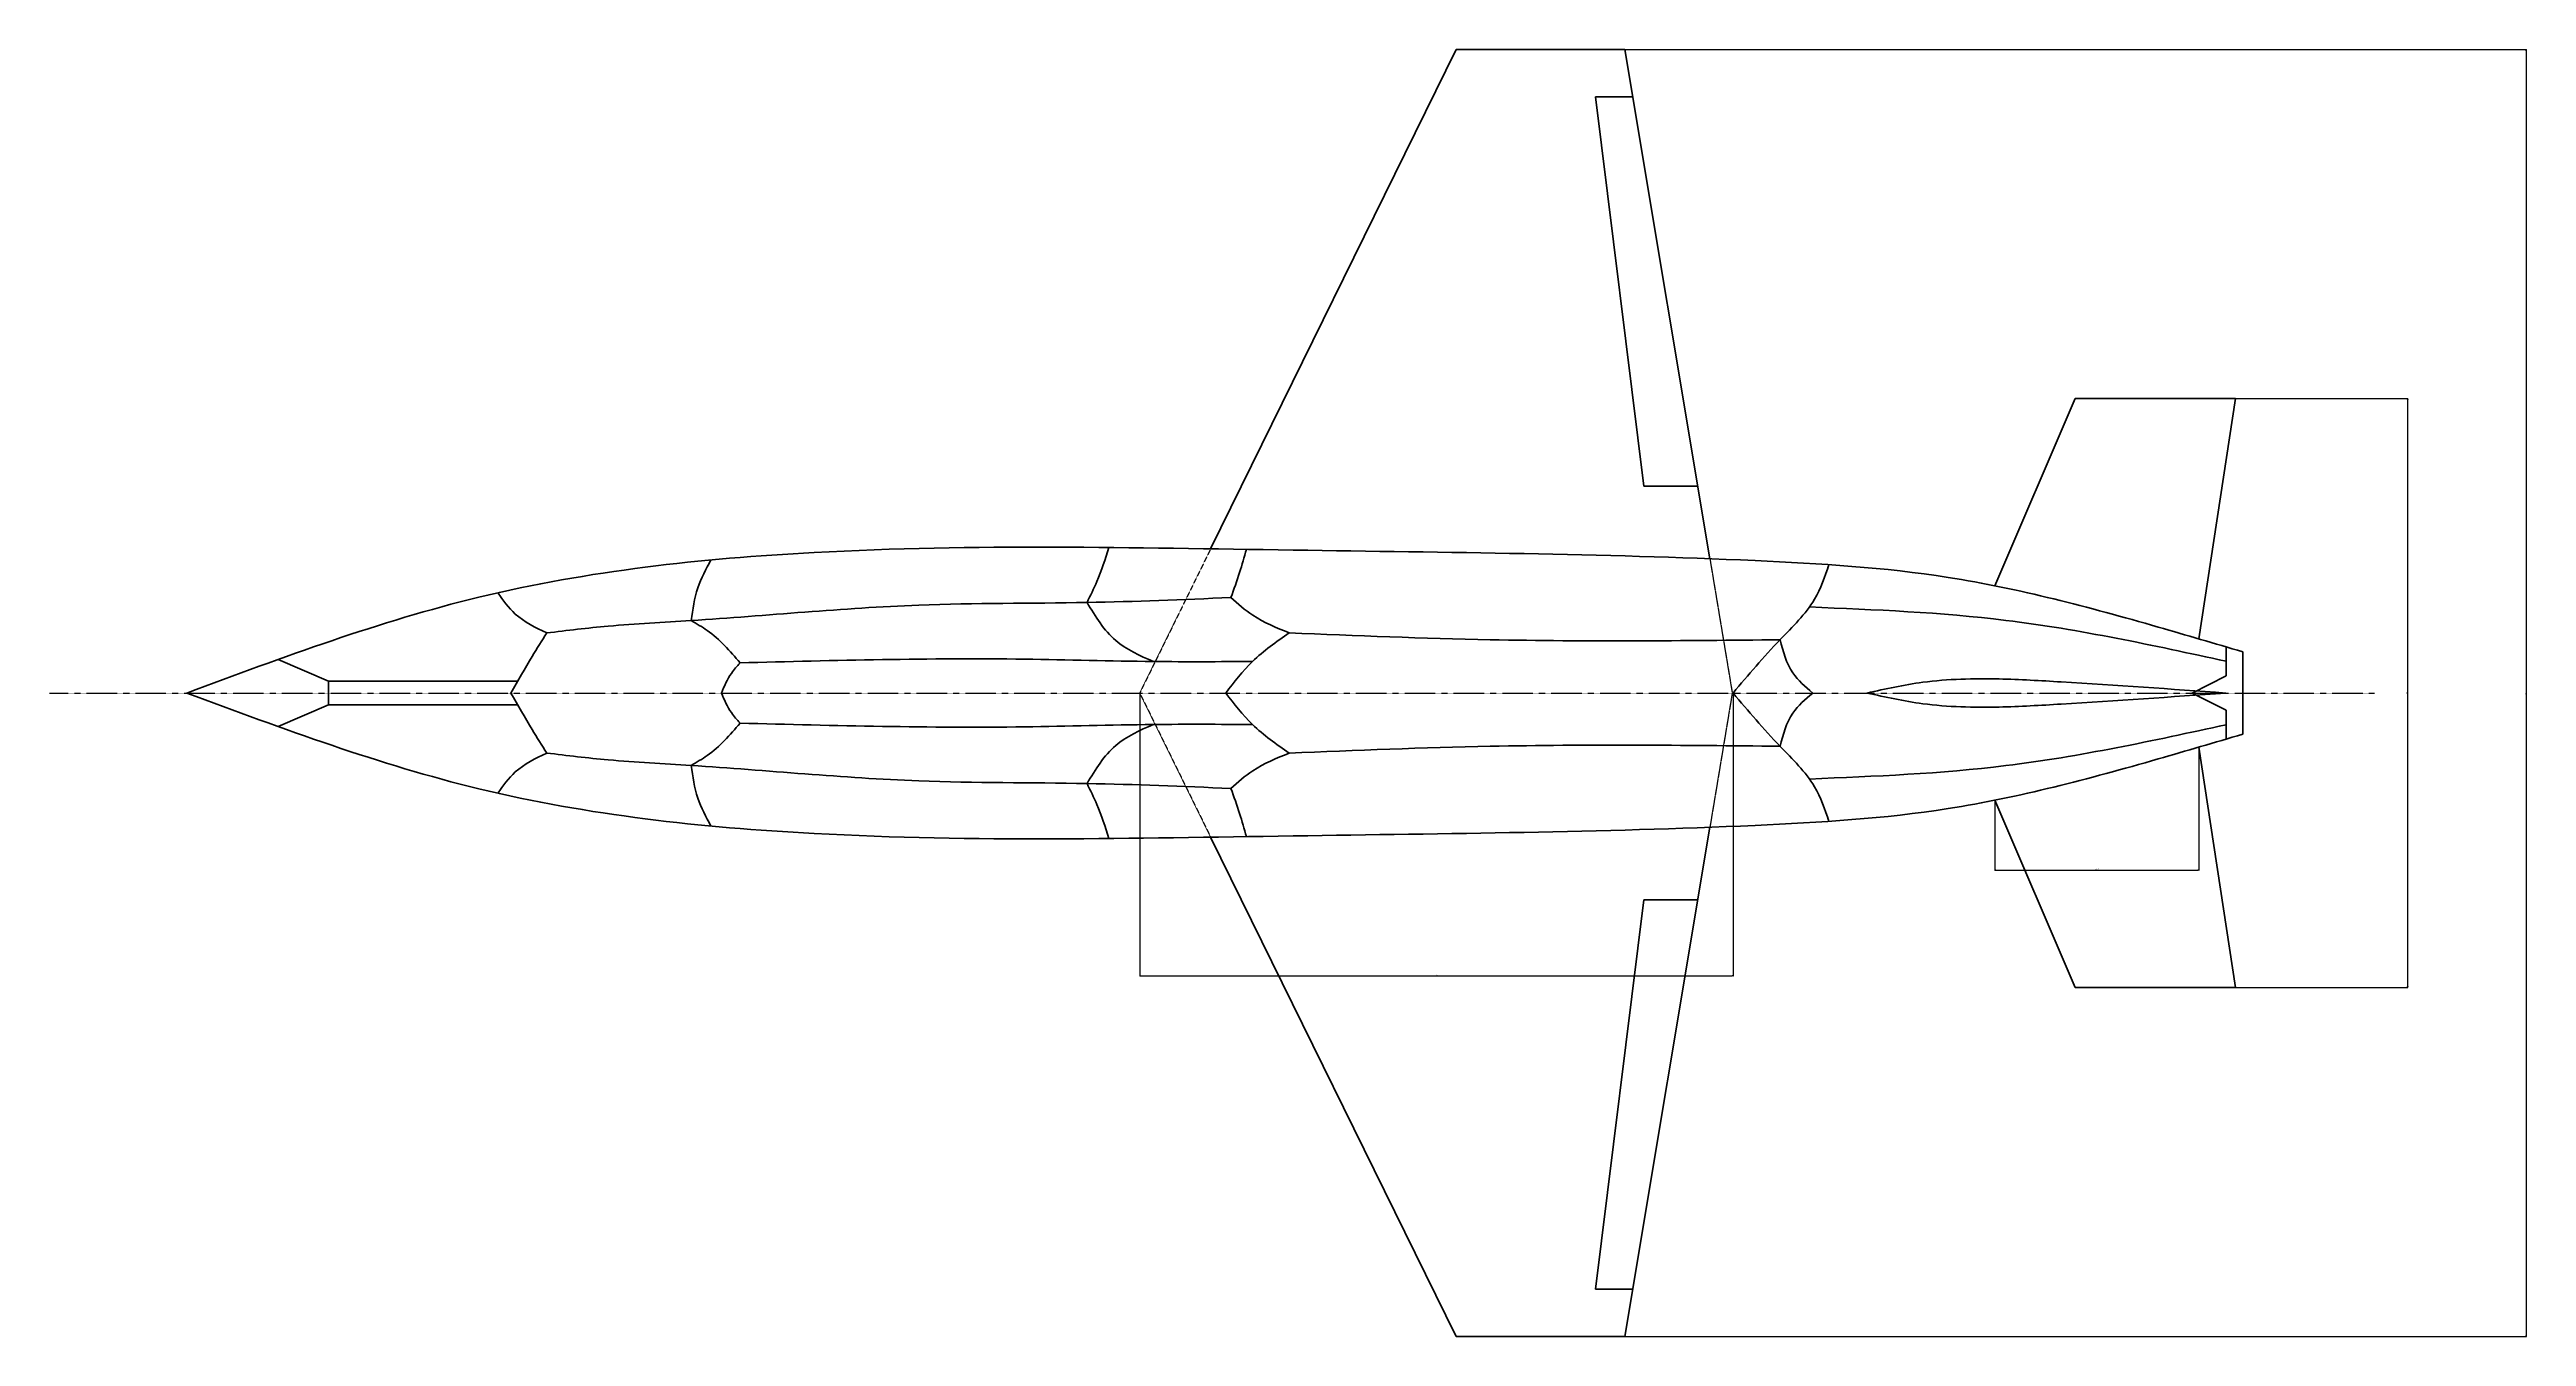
# Model space of a CAD drawing. Header units: millimetres. Extents: x -985956116104 to 1932156, y -552630487266 to 633586.
# Drawn here: x 38559 to 53319, y 10722 to 18395 of the extents above; entities that cross this region are included whole.
import ezdxf

# ---------------------------------------------------------------- set-up
doc = ezdxf.new("R2010")
doc.units = ezdxf.units.MM
doc.linetypes.add('CENTER', pattern=[2, 1.25, -0.25, 0.25, -0.25])
doc.linetypes.add('DASHED', pattern=[0.75, 0.5, -0.25])
for name, color, linetype, lineweight in [('_axes (Оси)', 6, 'CENTER', 30), ('_basic (Основной)', 4, 'Continuous', 60), ('_contour (Тонкий)', 7, 'Continuous', 30), ('_invisible (Невидимый)', 1, 'DASHED', 30)]:
    doc.layers.add(name, color=color, linetype=linetype, lineweight=lineweight)
doc.styles.add('ESKD', font='eskd.shx', dxfattribs={"oblique": 15, "height": 5})
doc.dimstyles.new('ESKD', dxfattribs={"dimtxt": 5, "dimasz": 5, "dimexe": 2, "dimexo": 0, "dimgap": 2, "dimtad": 1, "dimtoh": 1, "dimzin": 12, "dimdsep": 46, "dimtxsty": 'ESKD', "dimblk1": 'OPEN', "dimblk2": 'OPEN', "dimsah": 1, "dimcen": 5, "dimclrd": 256, "dimclre": 256, "dimclrt": 2, "dimadec": 0, "dimazin": 0, "dimtfac": 1, "dimtmove": 0, "dimatfit": 3, "dimldrblk": 'OPEN', "dimfxl": 1, "dimtolj": 1, "dimtzin": 12, "dimlwd": -1, "dimlwe": -1, "dimarcsym": 0})

# ---------------------------------------------------------------- blocks, each defined once
blk = doc.blocks.new('_OPEN')
at = {"color": 0, "linetype": 'ByBlock'}
for p, q in [((-1, 0.2), (0, 0)), ((0, 0), (-1, -0.2)), ((0, 0), (-1, 0))]:
    blk.add_line(p, q, dxfattribs=at)
blk = doc.blocks.new('*D45')
at = {"layer": '_contour (Тонкий)', "transparency": 16777216}
for p, q in [((47947, 18395), (53319, 18395)), ((53317, 18390), (53317, 10727)), ((47947, 10722), (53319, 10722))]:
    blk.add_line(p, q, dxfattribs=at)
at = {"layer": 'Defpoints', "color": 0, "transparency": 16777216}
for p in [(47947, 18395), (47947, 10722), (53317, 10722)]:
    blk.add_point(p, dxfattribs=at)
at = {"layer": '_contour (Тонкий)', "transparency": 16777216, "xscale": 5, "yscale": 5, "zscale": 5}
for p, rotation in [((53317, 18395), 90), ((53317, 10722), 270)]:
    blk.add_blockref('_OPEN', p, dxfattribs=dict(at, rotation=rotation))
at = {"layer": '_contour (Тонкий)', "color": 2, "transparency": 16777216, "insert": (53313, 14559), "char_height": 5, "attachment_point": 5, "rotation": 90, "style": 'ESKD'}
blk.add_mtext('\\A1;7672.52', dxfattribs=at)
blk = doc.blocks.new('*D47')
at = {"layer": '_contour (Тонкий)', "transparency": 16777216}
for p, q in [((51586, 16314), (52613, 16314)), ((52611, 16309), (52611, 12808)), ((51586, 12803), (52613, 12803))]:
    blk.add_line(p, q, dxfattribs=at)
at = {"layer": 'Defpoints', "color": 0, "transparency": 16777216}
for p in [(51586, 16314), (51586, 12803), (52611, 12803)]:
    blk.add_point(p, dxfattribs=at)
at = {"layer": '_contour (Тонкий)', "transparency": 16777216, "xscale": 5, "yscale": 5, "zscale": 5}
for p, rotation in [((52611, 16314), 90), ((52611, 12803), 270)]:
    blk.add_blockref('_OPEN', p, dxfattribs=dict(at, rotation=rotation))
at = {"layer": '_contour (Тонкий)', "color": 2, "transparency": 16777216, "insert": (52606, 14559), "char_height": 5, "attachment_point": 5, "rotation": 90, "style": 'ESKD'}
blk.add_mtext('\\A1;3510.81', dxfattribs=at)
blk = doc.blocks.new('*D57')
at = {"layer": '_contour (Тонкий)', "transparency": 16777216}
for p, q in [((45056, 14559), (45056, 12871)), ((48591, 14559), (48591, 12871)), ((45061, 12873), (48586, 12873))]:
    blk.add_line(p, q, dxfattribs=at)
at = {"layer": 'Defpoints', "color": 0, "transparency": 16777216}
for p in [(45056, 14559), (48591, 14559), (48591, 12873)]:
    blk.add_point(p, dxfattribs=at)
at = {"layer": '_contour (Тонкий)', "transparency": 16777216, "xscale": 5, "yscale": 5, "zscale": 5, "rotation": 180}
blk.add_blockref('_OPEN', (45056, 12873), dxfattribs=at)
at = {"layer": '_contour (Тонкий)', "transparency": 16777216, "xscale": 5, "yscale": 5, "zscale": 5}
blk.add_blockref('_OPEN', (48591, 12873), dxfattribs=at)
at = {"layer": '_contour (Тонкий)', "color": 2, "transparency": 16777216, "insert": (46823, 12877), "char_height": 5, "attachment_point": 5, "style": 'ESKD'}
blk.add_mtext('\\A1;3535.42', dxfattribs=at)
blk = doc.blocks.new('*D59')
at = {"layer": '_contour (Тонкий)', "transparency": 16777216}
for p, q in [((51366, 14236), (51366, 13501)), ((50152, 13920), (50152, 13501)), ((50157, 13503), (51361, 13503))]:
    blk.add_line(p, q, dxfattribs=at)
at = {"layer": 'Defpoints', "color": 0, "transparency": 16777216}
for p in [(51366, 14236), (50152, 13920), (51366, 13503)]:
    blk.add_point(p, dxfattribs=at)
at = {"layer": '_contour (Тонкий)', "transparency": 16777216, "xscale": 5, "yscale": 5, "zscale": 5, "rotation": 180}
blk.add_blockref('_OPEN', (50152, 13503), dxfattribs=at)
at = {"layer": '_contour (Тонкий)', "transparency": 16777216, "xscale": 5, "yscale": 5, "zscale": 5}
blk.add_blockref('_OPEN', (51366, 13503), dxfattribs=at)
at = {"layer": '_contour (Тонкий)', "color": 2, "transparency": 16777216, "insert": (50759, 13508), "char_height": 5, "attachment_point": 5, "style": 'ESKD'}
blk.add_mtext('\\A1;1214.17', dxfattribs=at)

msp = doc.modelspace()

# ---------------------------------------------------------------- linework, layer by layer
at = {"layer": '_axes (Оси)', "transparency": 33554687}
msp.add_line((38559.166, 14558.697), (52413.58, 14558.697), dxfattribs=at)
at = {"layer": '_basic (Основной)', "transparency": 33554687}
for p, q in [((46941.944, 18394.958), (45478.302, 15418.422)), ((46941.944, 18394.958), (47946.883, 18394.958)), ((47946.883, 18394.958), (48453.133, 15359.174)), ((47993.925, 18112.867), (47770.744, 18112.867)), ((48059.358, 15792.489), (47770.744, 18112.867)), ((50630.338, 16314.1), (50152.139, 15197.814)), ((50630.338, 16314.1), (51585.776, 16314.1)), ((51585.776, 16314.1), (51366.308, 14881.714)), ((48380.873, 15792.489), (48059.358, 15792.489)), ((51529.3, 14833.792), (51529.3, 14661.829)), ((51629.626, 14804.193), (51629.626, 14558.697)), ((40220.802, 14628.697), (39921.173, 14758.509)), ((40220.802, 14558.697), (40220.802, 14628.697)), ((40220.802, 14628.697), (41348.189, 14628.697)), ((51529.3, 14661.829), (51327.856, 14558.697)), ((40220.802, 14488.697), (39921.173, 14358.886)), ((40220.802, 14558.697), (40220.802, 14488.697)), ((40220.802, 14488.697), (41348.189, 14488.697)), ((51529.3, 14455.565), (51327.856, 14558.697)), ((51629.626, 14313.202), (51629.626, 14558.697)), ((51529.3, 14283.602), (51529.3, 14455.565)), ((51585.776, 12803.294), (51366.308, 14235.68)), ((50630.338, 12803.294), (50152.139, 13919.581)), ((47946.883, 10722.436), (48453.133, 13758.221)), ((46941.944, 10722.436), (45478.302, 13698.973)), ((48059.358, 13324.905), (47770.744, 11004.527)), ((48380.873, 13324.905), (48059.358, 13324.905)), ((50630.338, 12803.294), (51585.776, 12803.294)), ((47993.925, 11004.527), (47770.744, 11004.527)), ((46941.944, 10722.436), (47946.883, 10722.436))]:
    msp.add_line(p, q, dxfattribs=at)
for points in [[(39378.228, 14558.697), (41117.32, 15129.458), (43116.123, 15396.371), (45970.458, 15410.554), (48722.626, 15348.014), (49873.13, 15247.874), (51123.766, 14952.118), (51629.626, 14804.193)], [(42500.73, 15351.709), (42422.543, 15185.395), (42382.296, 14990.495)], [(44871.95, 15426.275), (44800.068, 15222.79), (44741.695, 15098.35)], [(45691.625, 15415.006), (45650.935, 15277.013), (45598.943, 15127.628)], [(49162.763, 15323.959), (49076.307, 15117.28), (48871.757, 14876.938), (48590.977, 14558.697)], [(41229.983, 15155.878), (41334.187, 15029.665), (41521.831, 14916.708)], [(41521.831, 14916.708), (41888.05, 14957.137), (42382.296, 14990.495), (43739.261, 15082.664), (44741.695, 15098.35), (45598.943, 15127.628)], [(44741.695, 15098.35), (44912.474, 14871.389), (45136.811, 14746.434)], [(45598.943, 15127.628), (45729.116, 15022.077), (45947.12, 14916.922)], [(49046.398, 15071.444), (50216.423, 14991.894), (51529.3, 14747.811)], [(41521.831, 14916.708), (41435.131, 14776.921), (41308.186, 14558.697)], [(42382.296, 14990.495), (42478.49, 14931.367), (42674.112, 14738.387)], [(45947.12, 14916.922), (45727.746, 14746.496), (45567.844, 14558.697)], [(45947.12, 14916.922), (47144.328, 14876.255), (48871.757, 14876.255)], [(42674.112, 14738.387), (44370.568, 14760.378), (45136.811, 14746.434), (45727.746, 14746.434)], [(48871.094, 14876.248), (48946.89, 14678.807), (49066.198, 14558.697)], [(42674.112, 14738.387), (42622.312, 14675.868), (42563.352, 14558.697)], [(49390.053, 14558.697), (49721.688, 14622.475), (50176.649, 14642.196), (50547.384, 14624.854), (51527.459, 14558.697)], [(39378.228, 14558.697), (41117.32, 13987.937), (43116.123, 13721.023), (45970.458, 13706.84), (48722.626, 13769.38), (49873.13, 13869.52), (51123.766, 14165.276), (51629.626, 14313.202)], [(41521.831, 14200.686), (41435.131, 14340.474), (41308.186, 14558.697)], [(42674.112, 14379.008), (42622.312, 14441.526), (42563.352, 14558.697)], [(45947.12, 14200.472), (45727.746, 14370.898), (45567.844, 14558.697)], [(49162.763, 13793.435), (49076.307, 14000.115), (48871.757, 14240.457), (48590.977, 14558.697)], [(48871.094, 14241.146), (48946.89, 14438.587), (49066.198, 14558.697)], [(49390.053, 14558.697), (49721.688, 14494.92), (50176.649, 14475.198), (50547.384, 14492.54), (51527.459, 14558.697)], [(42382.296, 14126.9), (42478.49, 14186.028), (42674.112, 14379.008)], [(42674.112, 14379.008), (44370.568, 14357.016), (45136.811, 14370.96), (45727.746, 14370.96)], [(44741.695, 14019.044), (44912.474, 14246.006), (45136.811, 14370.96)], [(49046.398, 14045.95), (50216.423, 14125.5), (51529.3, 14369.584)], [(41229.983, 13961.517), (41334.187, 14087.73), (41521.831, 14200.686)], [(41521.831, 14200.686), (41888.05, 14160.257), (42382.296, 14126.9), (43739.261, 14034.73), (44741.695, 14019.044), (45598.943, 13989.766)], [(45598.943, 13989.766), (45729.116, 14095.317), (45947.12, 14200.472)], [(45947.12, 14200.472), (47144.328, 14241.139), (48871.757, 14241.139)], [(42500.73, 13765.686), (42422.543, 13932), (42382.296, 14126.9)], [(44871.95, 13691.12), (44800.068, 13894.604), (44741.695, 14019.044)], [(45691.625, 13702.388), (45650.935, 13840.381), (45598.943, 13989.766)]]:
    msp.add_spline(points, degree=3, dxfattribs=at)
at = {"layer": '_invisible (Невидимый)', "transparency": 33554687}
for p, q in [((45478.302, 15418.422), (45055.552, 14558.697)), ((48453.133, 15359.174), (48586.621, 14558.697)), ((45055.552, 14558.697), (45478.302, 13698.973)), ((48586.621, 14558.697), (48453.133, 13758.221))]:
    msp.add_line(p, q, dxfattribs=at)

# ---------------------------------------------------------------- dimensions: what is measured, and where the dimension line sits
at = {"layer": '_contour (Тонкий)', "transparency": 33554687}
for base, p1, p2, picture, middle in [((53317.231, 10722.436), (47946.883, 18394.958), (47946.883, 10722.436), '*D45', (53312.731, 14558.697)), ((52610.618, 12803.294), (51585.776, 16314.1), (51585.776, 12803.294), '*D47', (52606.118, 14558.697))]:
    dim = msp.add_linear_dim(base=base, p1=p1, p2=p2, angle=90, dimstyle='ESKD', dxfattribs=at)
    dim.commit()
    dim.dimension.update_dxf_attribs({"geometry": picture, "text_midpoint": middle})
for base, p1, p2, picture, middle in [((48590.9773, 12872.9611), (45055.5525, 14558.6971), (48590.9773, 14558.6971), '*D57', (46823.2649, 12877.4611)), ((51366.308, 13503.1), (50152.139, 13919.581), (51366.308, 14235.68), '*D59', (50759.223, 13507.6))]:
    dim = msp.add_linear_dim(base=base, p1=p1, p2=p2, dimstyle='ESKD', dxfattribs=at)
    dim.commit()
    dim.dimension.update_dxf_attribs({"geometry": picture, "text_midpoint": middle})

doc.saveas('drawing.dxf')
